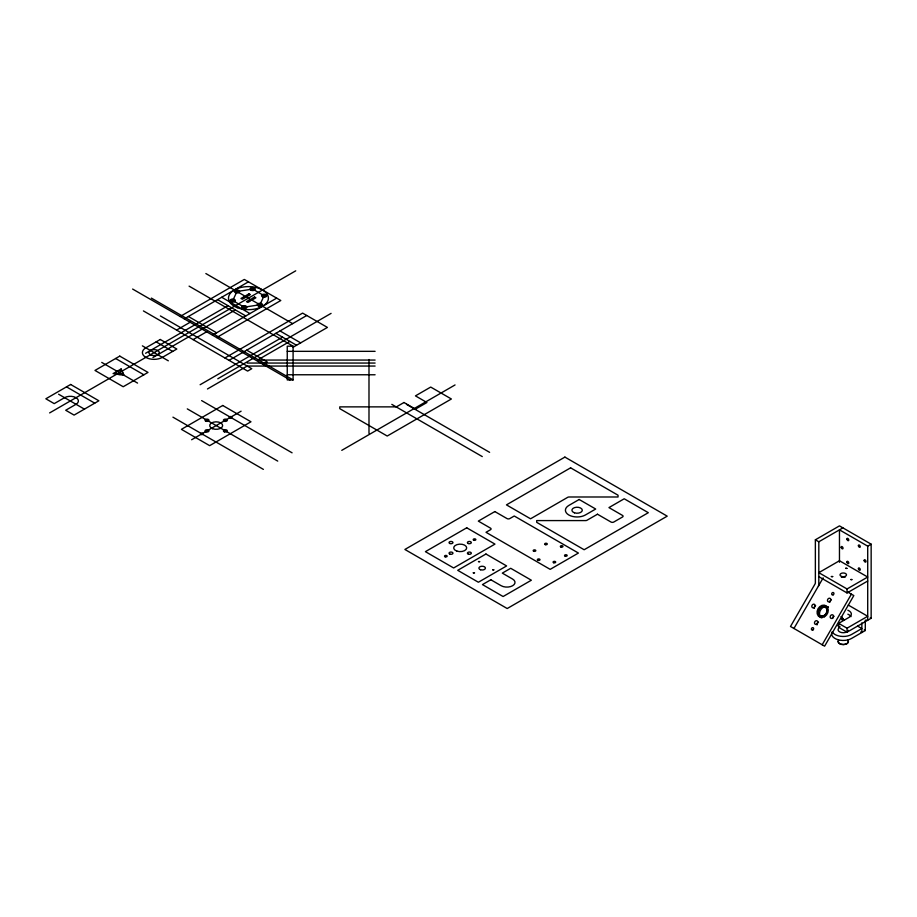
<?xml version="1.0" encoding="UTF-8"?>
<svg xmlns="http://www.w3.org/2000/svg" width="917" height="917" viewBox="0 0 917 917"><rect width="100%" height="100%" fill="white"/><g stroke="black" fill="none" stroke-linecap="round" stroke-linejoin="round"><path stroke-width="1.38" d="M793.939 628.466L823.157 577.859M822.182 644.766L851.4 594.159M245.263 296.432L246.111 296.432M246.111 296.649L245.263 296.649M250.765 299.607L251.625 299.607M251.579 299.882L250.8 299.87M180.145 316.491L244.312 279.444L280.808 300.512L216.653 337.559M184.283 318.875L248.438 281.828M176.591 330.074L190.128 322.257M145.597 353.263L228.012 305.682M49.633 412.914L295.733 270.824M152.944 357.504L235.36 309.923M193.12 339.611L206.657 331.794M212.515 335.175L276.682 298.128M224.917 357.974L302.621 313.11L327.415 327.426L293.096 347.234M229.044 360.358L306.748 315.494M200.124 384.739L282.528 337.158M217.799 378.778L331.083 313.373M207.46 388.98L247.177 366.055L375.099 366.055M289.875 341.399L257.574 360.06L375.099 360.06M263.248 364.462L267.386 362.077L246.719 350.156M191.63 439.747L241.091 411.183M341.766 450.35L455.05 384.945M847.709 592.038L853.83 595.569L824.612 646.176L790.5 626.483L814.961 584.106A1.949 1.123 -60 0 0 815.362 582.742L815.362 539.804L839.468 525.877L871.15 544.171L871.15 618.264L847.044 632.18L838.665 627.343L838.665 623.365L848.993 617.405A8.115 4.688 0 0 0 847.858 610.229M815.362 539.804L818.812 541.787L842.918 527.871M839.468 562.27L839.468 529.854L867.711 546.165L871.15 544.171M847.044 588.966L867.711 577.045L839.468 560.745L818.812 572.667L847.044 588.966L847.044 592.944L867.711 581.023M826.561 607.432L827.845 606.687M838.665 627.343L839.961 626.598M838.665 623.365L847.044 628.202L867.711 616.27L848.294 605.071M865.293 619.984L865.293 630.518L851.526 638.473A11.692 6.751 0 0 1 838.23 639.791A11.692 6.751 0 0 1 831.627 633.005M293.096 346.19L287.25 346.19L287.25 379.925L293.096 379.925L293.096 346.19L189.085 286.138M287.25 351.337L375.099 351.337M247.177 363.052L375.099 363.052M287.25 374.766L375.099 374.766M818.812 576.644L847.044 592.944M870.313 617.783L871.15 618.264M866.863 619.766L867.711 620.247L867.711 546.165M857.716 626.151L861.854 628.535L851.526 634.495A11.692 6.751 0 0 1 832.12 631.779M864.261 629.922L865.293 630.518M860.822 631.916L861.854 632.512L861.854 622.849M819.328 616.178L821.953 617.691M205.855 273.541L292.638 323.644M221.696 297.268L249.94 313.568M280.006 330.934L300.673 342.866M406.518 404.374L489.621 452.345M217.57 299.653L245.802 315.952M275.879 333.318L296.535 345.25M391.823 404.374L482.273 456.586M188.409 316.491L216.653 332.791M151.374 298.105L293.096 379.925M132.621 289.05L290.024 379.925M160.406 315.952L251.774 368.703L247.636 371.087L143.419 310.92M156.154 341.869L172.683 351.406M142.387 345.847L168.327 360.817M201.625 400.591L292.076 452.815M115.634 358.501L143.877 374.801M187.286 408.879L277.725 461.102M101.753 362.41L137.561 383.088M172.935 417.155L263.385 469.378M66.505 386.859L94.749 403.171M58.596 394.218L84.536 409.2M841.21 616.66L841.508 616.981A7.542 2.442 43.7 0 1 842.264 617.92M841.359 616.602L844.202 620.351M842.299 617.92L843.422 619.468M847.044 628.202L847.044 632.18M818.812 541.787L818.812 584.737A1.949 1.123 -60 0 1 818.411 586.089M368.989 359.533L368.989 433.386M821.07 617.76A6.488 5.307 -60 0 1 820.83 609.564A6.488 5.307 -60 0 1 828.349 607.1M832.602 618.471A1.949 1.593 -60 0 1 834 616.27M829.931 602.102A1.949 1.593 -60 0 1 831.306 599.718M814.353 608.395A1.949 1.593 -60 0 1 815.637 605.656M817.047 624.936A1.949 1.593 -60 0 1 818.503 622.15M841.416 577.286A3.244 1.88 0 0 1 845.096 577.286M848.34 630.346A5.193 3.003 0 0 1 841.691 632.581A5.193 3.003 0 0 1 838.493 628.535M847.858 614.207A8.115 4.688 0 0 1 850.987 616.648M847.801 640.135A5.193 3.003 0 0 1 843.514 644.582A5.193 3.003 0 0 1 838.493 640.398M847.663 640.181A5.032 2.9 0 0 1 843.502 644.491A5.032 2.9 0 0 1 838.642 640.433M839.387 627.125A5.41 4.081 -24.3 0 1 838.104 625.726M839.399 626.953A5.009 4.562 -40.7 0 1 838.344 625.669M841.565 619.181A21.733 8.081 41.9 0 1 842.207 620.098M473.298 572.85L474.593 572.896L473.321 572.793M478.514 561.617L479.809 561.651L478.514 561.594M492.75 569.835L494.045 569.858L492.75 569.812M831.387 576.552L832.682 576.587L831.387 576.552M845.623 568.334L846.918 568.38L845.623 568.334M850.827 579.567L852.122 579.601L850.838 579.521M236.964 291.503L232.758 300.558L244.243 307.184L259.924 304.753L264.119 295.71L252.645 289.073L236.964 291.503M70.643 384.475L45.85 398.792L54.229 403.629L64.557 397.669A8.115 4.688 0 0 1 76.042 397.669A8.115 4.688 0 0 1 76.042 404.294L65.703 410.254L74.082 415.092L98.876 400.786L70.643 384.475M119.772 356.117L94.978 370.434L123.21 386.733L148.004 372.417L119.772 356.117M160.292 339.485L145.826 347.83A11.692 6.751 0 0 0 145.826 357.378A11.692 6.751 0 0 0 162.355 357.378L176.821 349.022L160.292 339.485M243.739 296.867L240.976 298.461L242.363 299.251L245.114 297.67L243.739 296.867M249.011 293.818L246.26 295.412L247.636 296.202L250.398 294.621L249.011 293.818M121.124 368.955L113.089 373.597L124.07 375.294L121.124 368.955M249.241 300.054L246.49 301.647L247.865 302.438L250.628 300.845L249.241 300.054M254.525 297.005L251.774 298.598L253.149 299.389L255.9 297.796L254.525 297.005M222.728 405.486L181.406 429.339L209.649 445.651L250.971 421.786L222.728 405.486M403.973 402.506L396.396 406.873L339.771 406.873L339.771 408.65L387.215 436.033L451.382 398.987L430.715 387.066L415.447 395.88L426.932 402.506L415.447 409.131L403.973 402.506M564.895 457.09L404.89 549.466L507.204 608.533L667.209 516.156L564.895 457.09M466.73 527.802L425.408 551.656L453.64 567.967L494.962 544.102L466.73 527.802M494.848 511.571L478.319 521.108L490.492 528.135A1.949 1.123 0 0 1 490.492 529.728L486.01 532.307L550.177 569.354L578.409 553.054L514.254 516.007L509.772 518.586A1.949 1.123 0 0 1 507.021 518.586L494.848 511.571M570.603 467.83L506.448 504.877L530.553 518.793L567.738 497.312A1.949 1.123 0 0 1 569.125 496.991L618.047 496.991L618.047 495.214L570.603 467.83M579.166 499.49L568.838 505.45A11.692 6.751 0 0 0 568.838 514.999A11.692 6.751 0 0 0 585.367 514.999L595.695 509.027L579.166 499.49M485.953 554.017L457.721 570.317L478.376 582.238L506.62 565.938L485.953 554.017M597.471 514.219L587.018 520.248A1.949 1.123 0 0 1 585.642 520.581L536.709 520.581L536.709 522.346L584.152 549.741L648.319 512.695L624.213 498.779L608.945 507.594L622.494 515.411A1.949 1.123 0 0 1 622.494 517.005L613.771 522.037A1.949 1.123 0 0 1 611.009 522.037L597.471 514.219M490.836 579.762L482.457 584.599L503.112 596.52L531.356 580.22L510.689 568.288L502.31 573.125L512.649 579.097A8.115 4.688 0 0 1 512.649 585.722A8.115 4.688 0 0 1 501.163 585.722L490.836 579.762M812.898 629.968A1.295 1.066 -60 0 0 813.253 627.813A1.295 1.066 -60 0 0 811.419 628.879A1.295 1.066 -60 0 0 812.898 629.968M833.186 594.824A1.295 1.066 -60 0 0 833.542 592.669A1.295 1.066 -60 0 0 831.708 593.735A1.295 1.066 -60 0 0 833.186 594.824M824.555 616.717A6.488 5.307 -60 0 0 826.32 605.954A6.488 5.307 -60 0 0 817.139 611.272A6.488 5.307 -60 0 0 824.555 616.717M832.418 618.23A1.949 1.593 -60 0 0 832.945 615.009A1.949 1.593 -60 0 0 830.194 616.602A1.949 1.593 -60 0 0 832.418 618.23M829.725 601.69A1.949 1.593 -60 0 0 830.252 598.457A1.949 1.593 -60 0 0 827.501 600.05A1.949 1.593 -60 0 0 829.725 601.69M814.055 607.627A1.949 1.593 -60 0 0 814.583 604.406A1.949 1.593 -60 0 0 811.832 605.999A1.949 1.593 -60 0 0 814.055 607.627M816.738 624.179A1.949 1.593 -60 0 0 817.265 620.947A1.949 1.593 -60 0 0 814.514 622.551A1.949 1.593 -60 0 0 816.738 624.179M841.634 576.484A3.244 1.88 0 0 0 846.506 574.856A3.244 1.88 0 0 0 841.634 573.228A3.244 1.88 0 0 0 841.634 576.484M846.941 562.121A1.295 0.745 60 0 0 848.431 563.634A1.295 0.745 60 0 0 848.179 561.674A1.295 0.745 60 0 0 846.941 562.121M841.198 547.334A1.295 0.745 60 0 0 842.689 548.847A1.295 0.745 60 0 0 842.436 546.887A1.295 0.745 60 0 0 841.198 547.334M846.941 539.162A1.295 0.745 60 0 0 848.431 540.675A1.295 0.745 60 0 0 848.179 538.715A1.295 0.745 60 0 0 846.941 539.162M858.415 545.787A1.295 0.745 60 0 0 859.905 547.3A1.295 0.745 60 0 0 859.653 545.351A1.295 0.745 60 0 0 858.415 545.787M864.158 560.585A1.295 0.745 60 0 0 865.648 562.098A1.295 0.745 60 0 0 865.396 560.138A1.295 0.745 60 0 0 864.158 560.585M858.415 568.746A1.295 0.745 60 0 0 859.905 570.259A1.295 0.745 60 0 0 859.653 568.299A1.295 0.745 60 0 0 858.415 568.746M480.542 569.755A3.244 1.88 0 0 0 485.414 568.127A3.244 1.88 0 0 0 480.542 566.5A3.244 1.88 0 0 0 480.542 569.755M224.275 421.201A1.949 1.123 0 0 0 227.313 420.341A1.949 1.123 0 0 0 224.516 419.252A1.949 1.123 0 0 0 224.275 421.201M224.401 431.838A1.949 1.123 0 0 0 227.324 430.864A1.949 1.123 0 0 0 224.401 429.89A1.949 1.123 0 0 0 224.401 431.838M206.027 431.838A1.949 1.123 0 0 0 208.95 430.864A1.949 1.123 0 0 0 206.027 429.89A1.949 1.123 0 0 0 206.027 431.838M205.912 421.201A1.949 1.123 0 0 0 208.95 420.341A1.949 1.123 0 0 0 206.153 419.252A1.949 1.123 0 0 0 205.912 421.201M212.549 428.675A6.488 3.748 0 0 0 222.659 425.832A6.488 3.748 0 0 0 213.352 422.198A6.488 3.748 0 0 0 212.549 428.675M117.8 374.239A3.244 1.88 0 0 0 122.672 372.611A3.244 1.88 0 0 0 117.8 370.995A3.244 1.88 0 0 0 117.8 374.239M151.179 355.085A5.193 3.003 0 0 0 159.271 352.816A5.193 3.003 0 0 0 151.821 349.904A5.193 3.003 0 0 0 151.179 355.085M237.251 307.676A19.968 11.531 0 0 0 268.36 298.953A19.968 11.531 0 0 0 239.715 287.766A19.968 11.531 0 0 0 237.251 307.676M259.27 305.407A1.295 0.745 0 0 0 261.219 304.753A1.295 0.745 0 0 0 259.27 304.112A1.295 0.745 0 0 0 259.27 305.407M236.231 292.122A1.295 0.745 0 0 0 238.26 291.56A1.295 0.745 0 0 0 236.391 290.827A1.295 0.745 0 0 0 236.231 292.122M251.992 289.726A1.295 0.745 0 0 0 253.94 289.073A1.295 0.745 0 0 0 251.992 288.431A1.295 0.745 0 0 0 251.992 289.726M263.397 296.329A1.295 0.745 0 0 0 265.414 295.755A1.295 0.745 0 0 0 263.557 295.033A1.456 0.848 0 0 0 263.305 296.397A1.456 0.848 0 0 0 265.575 295.767A1.456 0.848 0 0 0 263.488 294.942A1.295 0.745 0 0 0 263.397 296.329M243.59 307.837A1.295 0.745 0 0 0 245.538 307.184A1.295 0.745 0 0 0 243.59 306.53A1.456 0.848 0 0 0 243.509 307.917A1.456 0.848 0 0 0 245.699 307.184A1.456 0.848 0 0 0 243.509 306.45A1.295 0.745 0 0 0 243.59 307.837M232.035 301.177A1.295 0.745 0 0 0 234.053 300.604A1.295 0.745 0 0 0 232.196 299.882A1.295 0.745 0 0 0 232.035 301.177M231.462 301.853A2.602 1.502 0 0 0 235.36 300.558A2.602 1.502 0 0 0 231.462 299.251A2.602 1.502 0 0 0 231.462 301.853M242.948 308.479A2.602 1.502 0 0 0 246.833 307.184A2.602 1.502 0 0 0 242.948 305.888A2.602 1.502 0 0 0 242.948 308.479M258.617 306.06A2.602 1.502 0 0 0 262.514 304.753A2.602 1.502 0 0 0 258.617 303.458A2.602 1.502 0 0 0 258.617 306.06M262.663 296.948A2.602 1.502 0 0 0 266.709 295.813A2.602 1.502 0 0 0 262.984 294.357A2.602 1.502 0 0 0 262.663 296.948M251.35 290.38A2.602 1.502 0 0 0 255.235 289.073A2.602 1.502 0 0 0 251.35 287.778A2.602 1.502 0 0 0 251.35 290.38M235.669 292.798A2.602 1.502 0 0 0 239.566 291.503A2.602 1.502 0 0 0 235.669 290.208A2.602 1.502 0 0 0 235.669 292.798M251.911 289.806A1.456 0.848 0 0 0 254.101 289.073A1.456 0.848 0 0 0 251.911 288.351A1.456 0.848 0 0 0 251.911 289.806M259.19 305.487A1.456 0.848 0 0 0 261.379 304.753A1.456 0.848 0 0 0 259.19 304.031A1.456 0.848 0 0 0 259.19 305.487M232.035 301.28A1.456 0.848 0 0 0 234.225 300.558A1.456 0.848 0 0 0 232.035 299.825A1.456 0.848 0 0 0 232.035 301.28M236.231 292.236A1.456 0.848 0 0 0 238.42 291.503A1.456 0.848 0 0 0 236.231 290.769A1.456 0.848 0 0 0 236.231 292.236M201.19 434.498A1.295 0.745 0 0 0 203.138 433.844A1.295 0.745 0 0 0 201.19 433.202A1.295 0.745 0 0 0 201.19 434.498M229.892 417.934A1.295 0.745 0 0 0 231.829 417.281A1.295 0.745 0 0 0 229.892 416.627A1.295 0.745 0 0 0 229.892 417.934M473.883 540.251A1.295 0.745 0 0 0 475.831 539.597A1.295 0.745 0 0 0 473.883 538.944A1.295 0.745 0 0 0 473.883 540.251M445.192 556.814A1.295 0.745 0 0 0 447.141 556.16A1.295 0.745 0 0 0 445.192 555.519A1.295 0.745 0 0 0 445.192 556.814M456.941 551.128A6.488 3.748 0 0 0 466.684 547.885A6.488 3.748 0 0 0 456.941 544.641A6.488 3.748 0 0 0 456.941 551.128M449.915 543.517A1.949 1.123 0 0 0 452.952 542.658A1.949 1.123 0 0 0 450.155 541.569A1.949 1.123 0 0 0 449.915 543.517M450.029 554.155A1.949 1.123 0 0 0 452.952 553.18A1.949 1.123 0 0 0 450.029 552.206A1.949 1.123 0 0 0 450.029 554.155M468.392 554.155A1.949 1.123 0 0 0 471.315 553.18A1.949 1.123 0 0 0 468.392 552.206A1.949 1.123 0 0 0 468.392 554.155M468.392 543.552A1.949 1.123 0 0 0 471.315 542.577A1.949 1.123 0 0 0 468.392 541.603A1.949 1.123 0 0 0 468.392 543.552M574.5 512.821A5.193 3.003 0 0 0 582.295 510.219A5.193 3.003 0 0 0 574.5 507.628A5.193 3.003 0 0 0 574.5 512.821M545.328 544.652A1.295 0.745 0 0 0 547.277 543.999A1.295 0.745 0 0 0 545.328 543.345A1.295 0.745 0 0 0 545.328 544.652M561.009 547.071A1.295 0.745 0 0 0 562.958 546.429A1.295 0.745 0 0 0 561.009 545.775A1.295 0.745 0 0 0 561.009 547.071M565.124 556.092A1.295 0.745 0 0 0 567.153 555.53A1.295 0.745 0 0 0 565.285 554.796A1.295 0.745 0 0 0 565.124 556.092M553.65 562.729A1.295 0.745 0 0 0 555.679 562.155A1.295 0.745 0 0 0 553.811 561.433A1.295 0.745 0 0 0 553.65 562.729M538.05 560.333A1.295 0.745 0 0 0 539.998 559.679A1.295 0.745 0 0 0 538.05 559.026A1.295 0.745 0 0 0 538.05 560.333M533.843 551.277A1.295 0.745 0 0 0 535.792 550.624A1.295 0.745 0 0 0 533.843 549.971A1.295 0.745 0 0 0 533.843 551.277M824.177 615.639A5.193 4.241 -60 0 0 825.587 607.02A5.193 4.241 -60 0 0 818.239 611.272A5.193 4.241 -60 0 0 824.177 615.639M824.131 615.502A5.032 4.104 -60 0 0 825.495 607.157A5.032 4.104 -60 0 0 818.388 611.284A5.032 4.104 -60 0 0 824.131 615.502"/></g></svg>
